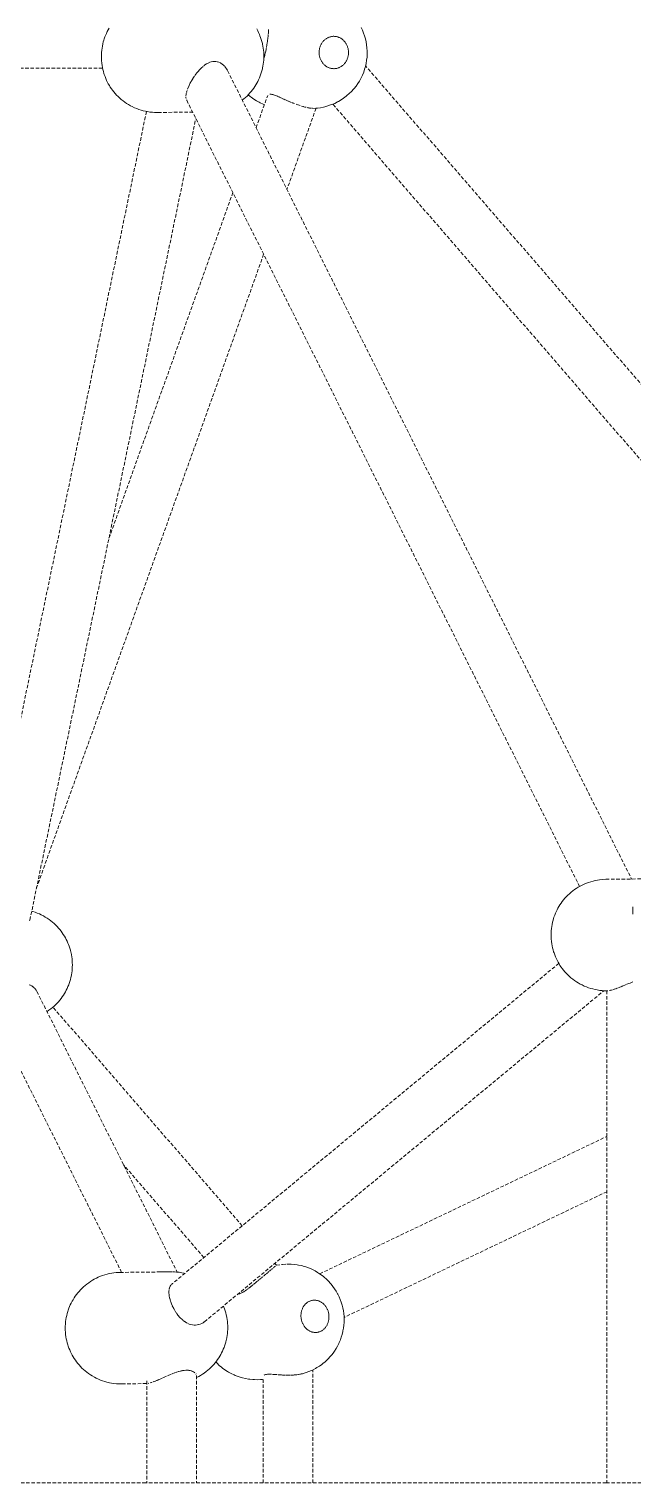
# Model space of a CAD drawing. Header units: millimetres. Extents: x -4710 to 4801, y -2494 to 3533.
# Drawn here: x 2055 to 2273, y 786 to 1311 of the extents above; entities that cross this region are included whole.
import ezdxf

# ---------------------------------------------------------------- set-up
doc = ezdxf.new("R2010")
doc.units = ezdxf.units.MM
doc.linetypes.add('HIDDEN', pattern=[1.905, 1.27, -0.635])
doc.layers.add('DIKOM_ОБЪЕКТ', color=7, linetype='Continuous')

msp = doc.modelspace()

# ---------------------------------------------------------------- linework, layer by layer
at = {"layer": 'DIKOM_ОБЪЕКТ', "color": 7, "linetype": 'HIDDEN', "lineweight": 15}
for p, q in [((2081.905, 1306.92), (2082.037, 1307.351)), ((2082.037, 1307.351), (2082.293, 1308.071)), ((2082.293, 1308.071), (2082.575, 1308.762)), ((2082.575, 1308.762), (2082.8, 1309.259)), ((2082.8, 1309.259), (2083.127, 1309.959)), ((2083.127, 1309.959), (2083.479, 1310.622)), ((2083.479, 1310.622), (2083.799, 1311.168)), ((2137.463, 1310.301), (2137.12, 1310.916)), ((2137.782, 1309.652), (2137.463, 1310.301)), ((2138.078, 1308.973), (2137.782, 1309.652)), ((2138.274, 1308.494), (2138.078, 1308.973)), ((2138.528, 1307.832), (2138.274, 1308.494)), ((2138.759, 1307.146), (2138.528, 1307.832)), ((2138.963, 1306.437), (2138.759, 1307.146)), ((2141.116, 1307.375), (2141.05, 1306.881)), ((2141.141, 1307.691), (2141.119, 1307.412)), ((2141.199, 1308.125), (2141.164, 1307.858)), ((2141.223, 1308.434), (2141.202, 1308.16)), ((2141.252, 1308.745), (2141.223, 1308.435)), ((2141.33, 1309.55), (2141.266, 1308.884)), ((2141.349, 1310.001), (2141.331, 1309.581)), ((2141.372, 1310.229), (2141.349, 1310.001)), ((2141.393, 1310.753), (2141.375, 1310.292)), ((2161.771, 1307.098), (2161.959, 1307.247)), ((2161.959, 1307.247), (2162.153, 1307.386)), ((2162.352, 1307.516), (2162.153, 1307.386)), ((2162.352, 1307.516), (2162.556, 1307.637)), ((2162.556, 1307.637), (2162.764, 1307.748)), ((2162.764, 1307.748), (2162.977, 1307.848)), ((2163.193, 1307.937), (2162.977, 1307.848)), ((2163.193, 1307.937), (2163.414, 1308.017)), ((2163.414, 1308.017), (2163.636, 1308.086)), ((2163.636, 1308.086), (2163.862, 1308.144)), ((2164.089, 1308.191), (2163.862, 1308.144)), ((2164.089, 1308.191), (2164.318, 1308.228)), ((2164.318, 1308.228), (2164.549, 1308.253)), ((2164.781, 1308.267), (2164.549, 1308.253)), ((2164.781, 1308.267), (2165.013, 1308.27)), ((2165.013, 1308.27), (2165.245, 1308.262)), ((2165.245, 1308.262), (2165.477, 1308.242)), ((2165.707, 1308.211), (2165.477, 1308.242)), ((2165.707, 1308.211), (2165.935, 1308.17)), ((2165.935, 1308.17), (2166.162, 1308.118)), ((2166.162, 1308.118), (2166.386, 1308.054)), ((2166.608, 1307.98), (2166.386, 1308.054)), ((2166.608, 1307.98), (2166.827, 1307.896)), ((2166.827, 1307.896), (2167.042, 1307.801)), ((2167.253, 1307.696), (2167.042, 1307.801)), ((2167.253, 1307.696), (2167.46, 1307.58)), ((2167.46, 1307.58), (2167.662, 1307.455)), ((2167.662, 1307.455), (2167.858, 1307.321)), ((2168.049, 1307.177), (2167.858, 1307.321)), ((2168.049, 1307.177), (2168.235, 1307.024)), ((2174.847, 1311.472), (2175.32, 1310.483)), ((2175.32, 1310.483), (2175.737, 1309.465)), ((2175.737, 1309.465), (2176.098, 1308.42)), ((2176.098, 1308.42), (2176.402, 1307.354)), ((2176.402, 1307.354), (2176.645, 1306.27)), ((2080.991, 1301.613), (2081.031, 1302.339)), ((2081.041, 1302.47), (2081.114, 1303.246)), ((2081.114, 1303.246), (2081.216, 1304.012)), ((2081.216, 1304.012), (2081.347, 1304.766)), ((2081.347, 1304.766), (2081.506, 1305.503)), ((2081.506, 1305.503), (2081.692, 1306.222)), ((2081.692, 1306.222), (2081.905, 1306.92)), ((2139.143, 1305.71), (2138.963, 1306.437)), ((2139.215, 1305.402), (2139.143, 1305.71)), ((2139.357, 1304.712), (2139.215, 1305.402)), ((2139.474, 1304.009), (2139.357, 1304.712)), ((2139.565, 1303.295), (2139.474, 1304.009)), ((2139.631, 1302.575), (2139.565, 1303.295)), ((2139.671, 1301.849), (2139.631, 1302.575)), ((2140.101, 1301.776), (2140.189, 1302.114)), ((2140.194, 1302.13), (2140.284, 1302.526)), ((2140.288, 1302.544), (2140.368, 1302.95)), ((2140.469, 1303.388), (2140.375, 1302.986)), ((2140.561, 1303.838), (2140.474, 1303.408)), ((2140.618, 1304.168), (2140.566, 1303.86)), ((2140.692, 1304.537), (2140.652, 1304.326)), ((2140.738, 1304.782), (2140.692, 1304.537)), ((2140.819, 1305.301), (2140.747, 1304.831)), ((2140.9, 1305.784), (2140.825, 1305.349)), ((2140.998, 1306.523), (2140.905, 1305.811)), ((2141.05, 1306.881), (2141.019, 1306.642)), ((2159.659, 1302.482), (2159.666, 1302.736)), ((2159.662, 1302.227), (2159.659, 1302.482)), ((2159.662, 1302.227), (2159.675, 1301.973)), ((2159.666, 1302.736), (2159.683, 1302.99)), ((2159.699, 1301.719), (2159.675, 1301.973)), ((2159.71, 1303.244), (2159.683, 1302.99)), ((2159.71, 1303.244), (2159.747, 1303.496)), ((2159.747, 1303.496), (2159.794, 1303.745)), ((2159.851, 1303.993), (2159.794, 1303.745)), ((2159.851, 1303.993), (2159.917, 1304.237)), ((2159.917, 1304.237), (2159.993, 1304.477)), ((2159.993, 1304.477), (2160.079, 1304.713)), ((2160.174, 1304.946), (2160.079, 1304.713)), ((2160.174, 1304.946), (2160.278, 1305.174)), ((2160.278, 1305.174), (2160.391, 1305.397)), ((2160.391, 1305.397), (2160.514, 1305.614)), ((2160.644, 1305.826), (2160.514, 1305.614)), ((2160.644, 1305.826), (2160.783, 1306.03)), ((2160.783, 1306.03), (2160.93, 1306.227)), ((2161.084, 1306.418), (2160.93, 1306.227)), ((2161.084, 1306.418), (2161.245, 1306.6)), ((2161.245, 1306.6), (2161.414, 1306.774)), ((2161.414, 1306.774), (2161.589, 1306.94)), ((2161.771, 1307.098), (2161.589, 1306.94)), ((2168.235, 1307.024), (2168.413, 1306.863)), ((2168.586, 1306.693), (2168.413, 1306.863)), ((2168.586, 1306.693), (2168.752, 1306.514)), ((2168.752, 1306.514), (2168.911, 1306.329)), ((2168.911, 1306.329), (2169.061, 1306.136)), ((2169.204, 1305.935), (2169.061, 1306.136)), ((2169.204, 1305.935), (2169.339, 1305.729)), ((2169.466, 1305.516), (2169.339, 1305.729)), ((2169.584, 1305.297), (2169.466, 1305.516)), ((2169.693, 1305.073), (2169.584, 1305.297)), ((2169.693, 1305.073), (2169.794, 1304.844)), ((2169.794, 1304.844), (2169.885, 1304.61)), ((2169.967, 1304.373), (2169.885, 1304.61)), ((2169.967, 1304.373), (2170.039, 1304.131)), ((2170.039, 1304.131), (2170.102, 1303.885)), ((2170.102, 1303.885), (2170.156, 1303.637)), ((2170.199, 1303.387), (2170.156, 1303.637)), ((2170.199, 1303.387), (2170.232, 1303.135)), ((2170.232, 1303.135), (2170.255, 1302.882)), ((2170.265, 1302.118), (2170.248, 1301.864)), ((2170.269, 1302.627), (2170.255, 1302.882)), ((2170.272, 1302.372), (2170.265, 1302.118)), ((2170.269, 1302.627), (2170.272, 1302.372)), ((2176.645, 1306.27), (2176.829, 1305.172)), ((2176.829, 1305.172), (2176.953, 1304.063)), ((2176.953, 1304.063), (2177.016, 1302.948)), ((2177.016, 1302.948), (2177.018, 1301.832)), ((2081.396, 1296.811), (1971.705, 1296.811)), ((2081.396, 1296.811), (1982.194, 1296.811)), ((2080.977, 1300.883), (2080.991, 1301.613)), ((2080.991, 1300.152), (2080.977, 1300.883)), ((2081.033, 1299.424), (2080.991, 1300.152)), ((2081.101, 1298.701), (2081.033, 1299.424)), ((2081.219, 1297.778), (2081.117, 1298.548)), ((2081.351, 1297.019), (2081.219, 1297.778)), ((2081.511, 1296.275), (2081.351, 1297.019)), ((2117.243, 1296.985), (2116.712, 1296.461)), ((2117.602, 1297.292), (2117.262, 1297.002)), ((2117.805, 1297.48), (2117.602, 1297.292)), ((2118.372, 1297.923), (2117.964, 1297.605)), ((2118.948, 1298.298), (2118.39, 1297.935)), ((2119.226, 1298.446), (2118.965, 1298.308)), ((2119.524, 1298.614), (2119.226, 1298.446)), ((2120.101, 1298.868), (2119.542, 1298.622)), ((2120.677, 1299.05), (2120.204, 1298.9)), ((2121.248, 1299.161), (2120.693, 1299.053)), ((2121.81, 1299.201), (2121.264, 1299.162)), ((2121.81, 1299.201), (2122.355, 1299.171)), ((2122.371, 1299.17), (2122.802, 1299.09)), ((2122.926, 1299.068), (2123.456, 1298.898)), ((2123.472, 1298.893), (2123.989, 1298.653)), ((2124.005, 1298.645), (2124.231, 1298.503)), ((2124.231, 1298.503), (2124.502, 1298.339)), ((2124.517, 1298.33), (2124.81, 1298.102)), ((2124.81, 1298.102), (2124.988, 1297.963)), ((2125.003, 1297.952), (2125.447, 1297.519)), ((2125.563, 1297.384), (2125.847, 1297.053)), ((2125.88, 1297.014), (2126.245, 1296.492)), ((2139.219, 1296.859), (2139.147, 1296.518)), ((2139.219, 1296.859), (2139.361, 1297.544)), ((2139.361, 1297.544), (2139.477, 1298.243)), ((2139.477, 1298.243), (2139.567, 1298.953)), ((2139.567, 1298.953), (2139.632, 1299.67)), ((2139.632, 1299.67), (2139.671, 1300.395)), ((2139.685, 1301.122), (2139.671, 1301.849)), ((2139.671, 1300.395), (2139.685, 1301.122)), ((2139.764, 1300.556), (2139.673, 1300.215)), ((2139.881, 1300.933), (2139.796, 1300.666)), ((2139.99, 1301.319), (2139.885, 1300.948)), ((2140.087, 1301.712), (2139.994, 1301.334)), ((2159.732, 1301.467), (2159.699, 1301.719)), ((2159.732, 1301.467), (2159.775, 1301.217)), ((2159.828, 1300.969), (2159.775, 1301.217)), ((2159.892, 1300.723), (2159.828, 1300.969)), ((2159.964, 1300.481), (2159.892, 1300.723)), ((2159.964, 1300.481), (2160.046, 1300.244)), ((2160.137, 1300.01), (2160.046, 1300.244)), ((2160.238, 1299.781), (2160.137, 1300.01)), ((2160.347, 1299.557), (2160.238, 1299.781)), ((2160.347, 1299.557), (2160.465, 1299.338)), ((2160.592, 1299.125), (2160.465, 1299.338)), ((2160.726, 1298.919), (2160.592, 1299.125)), ((2160.726, 1298.919), (2160.869, 1298.718)), ((2161.02, 1298.525), (2160.869, 1298.718)), ((2161.179, 1298.34), (2161.02, 1298.525)), ((2161.345, 1298.161), (2161.179, 1298.34)), ((2161.345, 1298.161), (2161.517, 1297.992)), ((2161.696, 1297.83), (2161.517, 1297.992)), ((2161.881, 1297.677), (2161.696, 1297.83)), ((2161.881, 1297.677), (2162.073, 1297.533)), ((2162.269, 1297.399), (2162.073, 1297.533)), ((2162.471, 1297.274), (2162.269, 1297.399)), ((2162.677, 1297.158), (2162.471, 1297.274)), ((2162.677, 1297.158), (2162.889, 1297.054)), ((2163.104, 1296.958), (2162.889, 1297.054)), ((2163.323, 1296.874), (2163.104, 1296.958)), ((2163.323, 1296.874), (2163.545, 1296.8)), ((2163.769, 1296.737), (2163.545, 1296.8)), ((2163.995, 1296.684), (2163.769, 1296.737)), ((2164.224, 1296.643), (2163.995, 1296.684)), ((2164.224, 1296.643), (2164.454, 1296.612)), ((2165.842, 1296.663), (2165.613, 1296.626)), ((2165.842, 1296.663), (2166.069, 1296.71)), ((2166.295, 1296.768), (2166.069, 1296.71)), ((2166.517, 1296.837), (2166.295, 1296.768)), ((2166.737, 1296.917), (2166.517, 1296.837)), ((2166.737, 1296.917), (2166.954, 1297.006)), ((2167.166, 1297.107), (2166.954, 1297.006)), ((2167.375, 1297.217), (2167.166, 1297.107)), ((2167.579, 1297.338), (2167.375, 1297.217)), ((2167.579, 1297.338), (2167.778, 1297.468)), ((2167.972, 1297.607), (2167.778, 1297.468)), ((2168.16, 1297.756), (2167.972, 1297.607)), ((2168.16, 1297.756), (2168.342, 1297.914)), ((2168.517, 1298.08), (2168.342, 1297.914)), ((2168.685, 1298.254), (2168.517, 1298.08)), ((2168.847, 1298.436), (2168.685, 1298.254)), ((2168.847, 1298.436), (2169.001, 1298.627)), ((2169.148, 1298.824), (2169.001, 1298.627)), ((2169.287, 1299.028), (2169.148, 1298.824)), ((2169.287, 1299.028), (2169.417, 1299.24)), ((2169.54, 1299.457), (2169.417, 1299.24)), ((2169.653, 1299.681), (2169.54, 1299.457)), ((2169.757, 1299.908), (2169.653, 1299.681)), ((2169.757, 1299.908), (2169.852, 1300.141)), ((2169.937, 1300.377), (2169.852, 1300.141)), ((2170.014, 1300.618), (2169.937, 1300.377)), ((2170.08, 1300.861), (2170.014, 1300.618)), ((2170.08, 1300.861), (2170.137, 1301.109)), ((2170.184, 1301.358), (2170.137, 1301.109)), ((2170.221, 1301.61), (2170.184, 1301.358)), ((2170.221, 1301.61), (2170.248, 1301.864)), ((2176.414, 1297.426), (2176.113, 1296.36)), ((2176.655, 1298.51), (2176.414, 1297.426)), ((2369.006, 1075.236), (2176.449, 1297.582)), ((2176.836, 1299.608), (2176.655, 1298.51)), ((2176.958, 1300.717), (2176.836, 1299.608)), ((2177.018, 1301.832), (2176.958, 1300.717)), ((2081.697, 1295.549), (2081.511, 1296.275)), ((2081.911, 1294.843), (2081.697, 1295.549)), ((2081.911, 1294.843), (2082.044, 1294.443)), ((2082.3, 1293.713), (2082.044, 1294.443)), ((2082.583, 1293.011), (2082.3, 1293.713)), ((2082.891, 1292.34), (2082.583, 1293.011)), ((2082.891, 1292.34), (2083.136, 1291.831)), ((2083.489, 1291.155), (2083.136, 1291.831)), ((2113.354, 1291.829), (2113.004, 1291.184)), ((2113.752, 1292.526), (2113.402, 1291.913)), ((2113.976, 1292.872), (2113.771, 1292.556)), ((2114.184, 1293.219), (2114.041, 1292.98)), ((2114.646, 1293.907), (2114.203, 1293.249)), ((2115.129, 1294.591), (2114.772, 1294.083)), ((2115.486, 1295.04), (2115.149, 1294.617)), ((2115.619, 1295.219), (2115.486, 1295.04)), ((2116.156, 1295.859), (2115.655, 1295.265)), ((2116.441, 1296.157), (2116.176, 1295.88)), ((2116.649, 1296.392), (2116.441, 1296.157)), ((2126.257, 1296.474), (2126.369, 1296.271)), ((2126.369, 1296.271), (2126.525, 1295.992)), ((2126.588, 1295.879), (2272.534, 1003.988)), ((2136.814, 1290.755), (2137.176, 1291.393)), ((2137.472, 1291.954), (2137.176, 1291.393)), ((2137.472, 1291.954), (2137.791, 1292.59)), ((2137.791, 1292.59), (2138.086, 1293.257)), ((2138.086, 1293.257), (2138.356, 1293.954)), ((2138.536, 1294.421), (2138.356, 1293.954)), ((2138.536, 1294.421), (2138.765, 1295.098)), ((2138.765, 1295.098), (2138.969, 1295.798)), ((2138.969, 1295.798), (2139.147, 1296.518)), ((2164.686, 1296.592), (2164.454, 1296.612)), ((2164.918, 1296.584), (2164.686, 1296.592)), ((2165.15, 1296.587), (2164.918, 1296.584)), ((2165.15, 1296.587), (2165.382, 1296.601)), ((2165.613, 1296.626), (2165.382, 1296.601)), ((2174.221, 1292.116), (2173.632, 1291.175)), ((2174.756, 1293.094), (2174.221, 1292.116)), ((2174.87, 1293.309), (2174.756, 1293.094)), ((2175.34, 1294.297), (2174.87, 1293.309)), ((2175.755, 1295.316), (2175.34, 1294.297)), ((2176.113, 1296.36), (2175.755, 1295.316)), ((2083.866, 1290.515), (2083.489, 1291.155)), ((2083.866, 1290.515), (2084.208, 1289.963)), ((2084.629, 1289.332), (2084.208, 1289.963)), ((2084.629, 1289.332), (2085.045, 1288.783)), ((2085.511, 1288.169), (2085.045, 1288.783)), ((2085.999, 1287.604), (2085.511, 1288.169)), ((2085.999, 1287.604), (2086.506, 1287.042)), ((2087.035, 1286.507), (2086.506, 1287.042)), ((2087.035, 1286.507), (2087.609, 1285.969)), ((2111.561, 1286.902), (2111.543, 1286.623)), ((2111.547, 1286.33), (2111.561, 1286.09)), ((2111.591, 1287.14), (2111.562, 1286.915)), ((2111.65, 1287.548), (2111.599, 1287.225)), ((2111.727, 1287.9), (2111.652, 1287.564)), ((2111.824, 1288.281), (2111.77, 1288.062)), ((2111.947, 1288.684), (2111.829, 1288.3)), ((2112.362, 1289.794), (2112.116, 1289.169)), ((2112.655, 1290.471), (2112.409, 1289.9)), ((2112.831, 1290.816), (2112.671, 1290.504)), ((2112.987, 1291.152), (2112.864, 1290.887)), ((2133.091, 1286.225), (2132.463, 1285.67)), ((2133.091, 1286.225), (2133.62, 1286.714)), ((2134.181, 1287.299), (2133.62, 1286.714)), ((2134.033, 1287.145), (2134.796, 1286.509)), ((2134.181, 1287.299), (2134.67, 1287.82)), ((2134.67, 1287.82), (2135.139, 1288.389)), ((2134.796, 1286.509), (2135.106, 1286.282)), ((2135.106, 1286.282), (2136.039, 1285.601)), ((2135.609, 1288.973), (2135.139, 1288.389)), ((2135.609, 1288.973), (2136.036, 1289.561)), ((2136.43, 1290.156), (2136.036, 1289.561)), ((2136.43, 1290.156), (2136.814, 1290.755)), ((2136.897, 1275.261), (2141.076, 1286.909)), ((2141.89, 1287.361), (2142.105, 1287.365)), ((2142.115, 1287.364), (2142.355, 1287.344)), ((2142.365, 1287.342), (2142.63, 1287.3)), ((2142.63, 1287.3), (2142.913, 1287.235)), ((2142.925, 1287.232), (2143.204, 1287.151)), ((2143.237, 1287.142), (2143.554, 1287.044)), ((2143.569, 1287.039), (2143.9, 1286.924)), ((2143.9, 1286.924), (2144.242, 1286.791)), ((2144.259, 1286.784), (2144.612, 1286.636)), ((2144.631, 1286.628), (2144.993, 1286.465)), ((2145.168, 1286.386), (2145.364, 1286.301)), ((2145.385, 1286.292), (2145.763, 1286.121)), ((2169.405, 1286.605), (2168.522, 1285.932)), ((2169.715, 1286.851), (2169.405, 1286.605)), ((2170.547, 1287.57), (2169.715, 1286.851)), ((2171.338, 1288.342), (2170.547, 1287.57)), ((2172.085, 1289.166), (2171.338, 1288.342)), ((2172.306, 1289.42), (2172.085, 1289.166)), ((2172.993, 1290.276), (2172.306, 1289.42)), ((2173.632, 1291.175), (2172.993, 1290.276)), ((2097.263, 1281.153), (2037.577, 992.945)), ((2088.178, 1285.472), (2087.609, 1285.969)), ((2088.178, 1285.472), (2088.813, 1284.964)), ((2089.42, 1284.513), (2088.813, 1284.964)), ((2089.42, 1284.513), (2090.111, 1284.041)), ((2090.751, 1283.644), (2090.111, 1284.041)), ((2090.751, 1283.644), (2091.493, 1283.216)), ((2092.163, 1282.877), (2091.493, 1283.216)), ((2092.163, 1282.877), (2092.95, 1282.497)), ((2092.95, 1282.497), (2093.763, 1282.175)), ((2094.471, 1281.897), (2093.763, 1282.175)), ((2094.471, 1281.897), (2095.317, 1281.63)), ((2096.044, 1281.423), (2095.317, 1281.63)), ((2096.044, 1281.423), (2096.917, 1281.215)), ((2097.658, 1281.083), (2096.917, 1281.215)), ((2098.55, 1280.936), (2097.658, 1281.083)), ((2099.45, 1280.851), (2098.55, 1280.936)), ((2101.451, 1280.777), (2113.939, 1280.921)), ((2111.562, 1286.079), (2111.598, 1285.841)), ((2111.725, 1285.378), (2111.81, 1285.178)), ((2111.812, 1285.175), (2253.744, 1001.311)), ((2131.912, 1285.231), (2132.463, 1285.67)), ((2136.039, 1285.601), (2137.01, 1284.985)), ((2137.01, 1284.985), (2138.013, 1284.437)), ((2138.013, 1284.437), (2138.394, 1284.24)), ((2138.394, 1284.24), (2139.438, 1283.757)), ((2139.438, 1283.757), (2139.884, 1283.587)), ((2145.785, 1286.11), (2146.165, 1285.929)), ((2146.165, 1285.929), (2146.507, 1285.759)), ((2146.573, 1285.73), (2146.773, 1285.637)), ((2146.963, 1285.553), (2146.773, 1285.637)), ((2147.383, 1285.36), (2146.991, 1285.541)), ((2147.778, 1285.183), (2147.492, 1285.308)), ((2148.202, 1284.99), (2147.809, 1285.169)), ((2158.549, 1282.318), (2148.03, 1252.995)), ((2148.435, 1284.88), (2148.235, 1284.975)), ((2148.631, 1284.805), (2149.031, 1284.647)), ((2149.066, 1284.632), (2149.261, 1284.552)), ((2149.261, 1284.552), (2149.465, 1284.468)), ((2149.465, 1284.468), (2149.72, 1284.359)), ((2149.901, 1284.293), (2150.105, 1284.215)), ((2150.105, 1284.215), (2150.296, 1284.142)), ((2150.334, 1284.127), (2150.726, 1283.973)), ((2151.308, 1283.758), (2151.562, 1283.671)), ((2151.562, 1283.671), (2151.932, 1283.538)), ((2152.044, 1283.496), (2152.42, 1283.38)), ((2152.464, 1283.365), (2152.871, 1283.232)), ((2153.321, 1283.091), (2153.724, 1282.974)), ((2153.767, 1282.96), (2154.037, 1282.877)), ((2154.158, 1282.84), (2154.536, 1282.745)), ((2154.93, 1282.644), (2154.623, 1282.722)), ((2155.303, 1282.56), (2155.621, 1282.497)), ((2155.652, 1282.49), (2155.943, 1282.428)), ((2156.012, 1282.412), (2156.22, 1282.383)), ((2156.247, 1282.379), (2156.508, 1282.339)), ((2156.508, 1282.339), (2156.756, 1282.298)), ((2157.037, 1282.279), (2157.26, 1282.271)), ((2157.26, 1282.271), (2157.466, 1282.262)), ((2157.752, 1282.267), (2158.484, 1282.313)), ((2158.484, 1282.313), (2159.07, 1282.36)), ((2159.07, 1282.36), (2160.164, 1282.506)), ((2160.164, 1282.506), (2161.247, 1282.725)), ((2161.247, 1282.725), (2161.715, 1282.828)), ((2162.78, 1283.117), (2161.715, 1282.828)), ((2163.826, 1283.476), (2162.78, 1283.117)), ((2164.26, 1283.639), (2163.826, 1283.476)), ((2165.276, 1284.064), (2164.26, 1283.639)), ((2355.143, 1063.751), (2164.59, 1283.777)), ((2166.267, 1284.555), (2165.276, 1284.064)), ((2166.652, 1284.771), (2166.267, 1284.555)), ((2167.603, 1285.32), (2166.652, 1284.771)), ((2168.522, 1285.932), (2167.603, 1285.32)), ((2055.168, 989.184), (2115.11, 1278.579)), ((2099.45, 1280.851), (2100.203, 1280.797)), ((2101.451, 1280.777), (2100.203, 1280.797)), ((2083.715, 1127.007), (2128.489, 1251.821)), ((2139.622, 1229.555), (2057.588, 1000.869)), ((2256.222, 1002.491), (2256.93, 1002.742)), ((2256.93, 1002.742), (2257.776, 1003.031)), ((2257.776, 1003.031), (2258.641, 1003.258)), ((2258.641, 1003.258), (2259.375, 1003.439)), ((2260.261, 1003.606), (2259.375, 1003.439)), ((2261.008, 1003.71), (2260.261, 1003.606)), ((2261.908, 1003.815), (2261.008, 1003.71)), ((2263.223, 1003.881), (2261.908, 1003.815)), ((2263.223, 1003.881), (2281.683, 1004.093)), ((2248.462, 997.035), (2248.97, 997.604)), ((2248.97, 997.604), (2249.523, 998.147)), ((2249.523, 998.147), (2250.072, 998.681)), ((2250.072, 998.681), (2250.688, 999.197)), ((2250.688, 999.197), (2251.276, 999.688)), ((2251.276, 999.688), (2251.949, 1000.169)), ((2251.949, 1000.169), (2252.573, 1000.609)), ((2252.573, 1000.609), (2253.298, 1001.05)), ((2253.298, 1001.05), (2253.954, 1001.433)), ((2253.954, 1001.433), (2254.726, 1001.828)), ((2254.726, 1001.828), (2255.41, 1002.148)), ((2255.41, 1002.148), (2256.222, 1002.491)), ((2056.196, 992.257), (2055.825, 992.358)), ((2057.069, 991.971), (2056.196, 992.257)), ((2245.279, 992.118), (2245.605, 992.817)), ((2245.605, 992.817), (2245.957, 993.481)), ((2245.957, 993.481), (2246.278, 994.026)), ((2246.278, 994.026), (2246.675, 994.685)), ((2246.675, 994.685), (2247.096, 995.3)), ((2247.096, 995.3), (2247.511, 995.875)), ((2247.511, 995.875), (2247.976, 996.472)), ((2247.976, 996.472), (2248.462, 997.035)), ((2272.942, 992.668), (2272.966, 992.064)), ((2272.947, 992.792), (2272.967, 993.212)), ((2272.972, 993.362), (2273.009, 993.686)), ((2273.034, 993.948), (2273.009, 993.686)), ((2055.161, 989.164), (2055.031, 988.835)), ((2057.749, 991.713), (2057.069, 991.971)), ((2058.587, 991.368), (2057.749, 991.713)), ((2059.244, 991.049), (2058.587, 991.368)), ((2060.04, 990.649), (2059.244, 991.049)), ((2060.67, 990.273), (2060.04, 990.649)), ((2061.416, 989.824), (2060.67, 990.273)), ((2062.125, 989.318), (2061.416, 989.824)), ((2062.706, 988.904), (2062.125, 989.318)), ((2063.271, 988.431), (2062.706, 988.904)), ((2063.901, 987.902), (2063.271, 988.431)), ((2064.429, 987.392), (2063.901, 987.902)), ((2064.992, 986.833), (2064.429, 987.392)), ((2243.695, 986.87), (2243.825, 987.624)), ((2243.825, 987.624), (2243.984, 988.362)), ((2243.984, 988.362), (2244.17, 989.081)), ((2244.17, 989.081), (2244.383, 989.778)), ((2244.383, 989.778), (2244.516, 990.21)), ((2244.516, 990.21), (2244.771, 990.929)), ((2244.771, 990.929), (2245.053, 991.62)), ((2245.053, 991.62), (2245.279, 992.118)), ((2273.025, 991.34), (2272.967, 992.006)), ((2065.481, 986.293), (2064.992, 986.833)), ((2065.973, 985.711), (2065.481, 986.293)), ((2066.42, 985.15), (2065.973, 985.711)), ((2066.848, 984.545), (2066.42, 985.15)), ((2067.243, 983.978), (2066.848, 984.545)), ((2067.628, 983.364), (2067.243, 983.978)), ((2067.991, 982.712), (2067.628, 983.364)), ((2068.287, 982.18), (2067.991, 982.712)), ((2068.606, 981.532), (2068.287, 982.18)), ((2243.455, 983.742), (2243.469, 984.471)), ((2243.47, 983.01), (2243.456, 983.741)), ((2243.469, 984.471), (2243.51, 985.198)), ((2243.511, 982.282), (2243.47, 983.01)), ((2243.58, 981.559), (2243.511, 982.282)), ((2243.52, 985.328), (2243.592, 986.104)), ((2243.592, 986.104), (2243.695, 986.87)), ((2068.902, 980.853), (2068.606, 981.532)), ((2069.099, 980.373), (2068.902, 980.853)), ((2069.353, 979.711), (2069.099, 980.373)), ((2069.582, 979.025), (2069.353, 979.711)), ((2069.788, 978.317), (2069.582, 979.025)), ((2069.966, 977.59), (2069.788, 978.317)), ((2070.039, 977.282), (2069.966, 977.59)), ((2070.181, 976.591), (2070.039, 977.282)), ((2070.298, 975.888), (2070.181, 976.591)), ((2243.698, 980.636), (2243.595, 981.407)), ((2243.829, 979.877), (2243.698, 980.636)), ((2243.989, 979.134), (2243.829, 979.877)), ((2244.176, 978.407), (2243.989, 979.134)), ((2244.389, 977.702), (2244.176, 978.407)), ((2244.389, 977.702), (2244.523, 977.301)), ((2244.778, 976.572), (2244.523, 977.301)), ((2245.061, 975.87), (2244.778, 976.572)), ((2070.39, 975.175), (2070.298, 975.888)), ((2070.455, 974.454), (2070.39, 975.175)), ((2070.392, 970.832), (2070.457, 971.55)), ((2070.495, 973.729), (2070.455, 974.454)), ((2070.457, 971.55), (2070.496, 972.274)), ((2070.508, 973.001), (2070.458, 972.202)), ((2070.458, 972.202), (2070.508, 973.001)), ((2070.508, 973.001), (2070.495, 973.729)), ((2070.496, 972.274), (2070.508, 973.001)), ((2246.246, 973.54), (2106.657, 857.896)), ((2245.369, 975.199), (2245.061, 975.87)), ((2245.369, 975.199), (2245.614, 974.69)), ((2245.967, 974.013), (2245.614, 974.69)), ((2246.344, 973.374), (2245.967, 974.013)), ((2246.344, 973.374), (2246.686, 972.821)), ((2247.108, 972.19), (2246.686, 972.821)), ((2247.108, 972.19), (2247.523, 971.641)), ((2247.989, 971.027), (2247.523, 971.641)), ((2069.36, 966.3), (2069.18, 965.833)), ((2069.36, 966.3), (2069.589, 966.977)), ((2069.589, 966.977), (2069.793, 967.677)), ((2069.793, 967.677), (2069.971, 968.397)), ((2070.043, 968.738), (2069.971, 968.397)), ((2070.043, 968.738), (2070.184, 969.424)), ((2070.184, 969.424), (2070.301, 970.122)), ((2070.301, 970.122), (2070.392, 970.832)), ((2248.477, 970.462), (2247.989, 971.027)), ((2248.477, 970.462), (2248.984, 969.9)), ((2249.514, 969.365), (2248.984, 969.9)), ((2249.514, 969.365), (2250.087, 968.827)), ((2250.656, 968.33), (2250.087, 968.827)), ((2250.656, 968.33), (2251.291, 967.822)), ((2251.898, 967.371), (2251.291, 967.822)), ((2251.898, 967.371), (2252.59, 966.9)), ((2253.229, 966.502), (2252.59, 966.9)), ((2253.229, 966.502), (2253.972, 966.074)), ((2254.641, 965.735), (2253.972, 966.074)), ((2271.571, 966.249), (2270.861, 965.962)), ((2272.065, 966.431), (2271.591, 966.256)), ((2272.257, 966.512), (2272.065, 966.431)), ((2273.04, 966.81), (2272.326, 966.54)), ((2054.883, 965.819), (2055.348, 965.643)), ((2055.47, 965.584), (2055.83, 965.396)), ((2055.869, 965.374), (2056.283, 965.09)), ((2056.321, 965.064), (2056.523, 964.887)), ((2056.523, 964.887), (2056.7, 964.736)), ((2056.803, 964.633), (2057.076, 964.341)), ((2057.109, 964.306), (2057.41, 963.898)), ((2057.439, 963.858), (2057.547, 963.668)), ((2057.547, 963.668), (2057.689, 963.42)), ((2057.712, 963.379), (2108.372, 862.058)), ((2066.433, 960.852), (2065.963, 960.268)), ((2066.433, 960.852), (2066.86, 961.44)), ((2067.255, 962.035), (2066.86, 961.44)), ((2067.255, 962.035), (2067.639, 962.634)), ((2067.639, 962.634), (2068.001, 963.272)), ((2068.296, 963.834), (2068.001, 963.272)), ((2068.296, 963.834), (2068.615, 964.469)), ((2068.615, 964.469), (2068.91, 965.137)), ((2068.91, 965.137), (2069.18, 965.833)), ((2118.259, 844.142), (2262.543, 963.666)), ((2254.641, 965.735), (2255.429, 965.355)), ((2255.429, 965.355), (2256.242, 965.034)), ((2256.95, 964.755), (2256.242, 965.034)), ((2256.95, 964.755), (2257.796, 964.488)), ((2258.522, 964.281), (2257.796, 964.488)), ((2258.522, 964.281), (2259.395, 964.073)), ((2260.136, 963.941), (2259.395, 964.073)), ((2261.028, 963.794), (2260.136, 963.941)), ((2261.928, 963.71), (2261.028, 963.794)), ((2261.928, 963.71), (2262.681, 963.656)), ((2263.93, 963.636), (2262.681, 963.656)), ((2263.617, 963.641), (2263.617, 911.044)), ((2264.821, 963.774), (2264.577, 963.72)), ((2265.173, 963.86), (2264.954, 963.799)), ((2265.622, 963.982), (2265.266, 963.887)), ((2266.235, 964.18), (2265.875, 964.064)), ((2266.794, 964.371), (2266.424, 964.235)), ((2266.817, 964.379), (2267.234, 964.518)), ((2268.031, 964.825), (2267.416, 964.587)), ((2268.31, 964.925), (2268.055, 964.834)), ((2268.703, 965.092), (2268.331, 964.934)), ((2269.401, 965.366), (2268.727, 965.101)), ((2270.116, 965.666), (2269.456, 965.389)), ((2270.645, 965.868), (2270.138, 965.674)), ((2061.433, 956.178), (2062.032, 956.583)), ((2062.722, 957.099), (2062.032, 956.583)), ((2062.722, 957.099), (2063.287, 957.55)), ((2063.915, 958.104), (2063.287, 957.55)), ((2131.88, 878.792), (2063.506, 957.743)), ((2063.915, 958.104), (2064.444, 958.593)), ((2065.005, 959.179), (2064.444, 958.593)), ((2065.005, 959.179), (2065.495, 959.699)), ((2065.495, 959.699), (2065.963, 960.268)), ((2088.304, 861.946), (2041.95, 954.654)), ((2159.9, 861.438), (2263.617, 911.044)), ((2263.617, 910.811), (2263.617, 785.931)), ((2118.018, 867.309), (2088.983, 900.836)), ((2263.617, 891.093), (2168.662, 845.678)), ((2081.404, 860.8), (2082.25, 861.089)), ((2082.25, 861.089), (2083.115, 861.316)), ((2083.115, 861.316), (2083.849, 861.497)), ((2084.736, 861.664), (2083.849, 861.497)), ((2085.482, 861.768), (2084.736, 861.664)), ((2086.382, 861.873), (2085.482, 861.768)), ((2087.698, 861.939), (2086.382, 861.873)), ((2087.698, 861.939), (2101.933, 862.103)), ((2101.933, 862.103), (2102.435, 862.104)), ((2102.639, 862.104), (2103.311, 862.108)), ((2103.345, 862.108), (2103.983, 862.111)), ((2104.014, 862.112), (2104.615, 862.117)), ((2104.644, 862.117), (2105.201, 862.122)), ((2105.254, 862.123), (2105.773, 862.13)), ((2105.797, 862.13), (2106.276, 862.138)), ((2106.299, 862.138), (2106.557, 862.143)), ((2107.046, 862.136), (2106.757, 862.14)), ((2107.046, 862.136), (2107.437, 862.13)), ((2107.437, 862.13), (2108.161, 862.079)), ((2108.161, 862.079), (2109.091, 861.988)), ((2110.013, 861.83), (2109.091, 861.988)), ((2110.724, 861.708), (2110.013, 861.83)), ((2111.135, 861.607), (2110.724, 861.708)), ((2140.396, 861.272), (2139.966, 860.919)), ((2140.769, 861.597), (2140.572, 861.42)), ((2141.032, 861.805), (2140.769, 861.597)), ((2141.509, 862.218), (2141.113, 861.874)), ((2141.958, 862.594), (2141.71, 862.387)), ((2142.209, 862.829), (2142, 862.633)), ((2142.668, 863.202), (2142.404, 862.98)), ((2143.055, 863.524), (2142.843, 863.358)), ((2143.342, 863.78), (2143.122, 863.58)), ((2143.66, 864.02), (2143.414, 863.839)), ((2144.252, 864.506), (2143.663, 865.186)), ((2143.859, 864.202), (2143.678, 864.036)), ((2144.221, 864.542), (2146.42, 864.831)), ((2146.42, 864.831), (2147.958, 864.937)), ((2149.009, 864.937), (2147.958, 864.937)), ((2149.009, 864.937), (2149.59, 864.912)), ((2149.59, 864.912), (2150.637, 864.84)), ((2150.637, 864.84), (2151.68, 864.694)), ((2152.24, 864.604), (2151.68, 864.694)), ((2152.24, 864.604), (2153.267, 864.388)), ((2153.267, 864.388), (2154.284, 864.102)), ((2154.807, 863.951), (2154.284, 864.102)), ((2154.807, 863.951), (2155.797, 863.6)), ((2155.797, 863.6), (2156.769, 863.181)), ((2157.241, 862.977), (2156.769, 863.181)), ((2157.241, 862.977), (2158.176, 862.5)), ((2158.176, 862.5), (2159.088, 861.96)), ((2159.495, 861.714), (2159.088, 861.96)), ((2159.495, 861.714), (2160.362, 861.124)), ((2160.362, 861.124), (2161.198, 860.476)), ((2073.444, 855.662), (2073.997, 856.205)), ((2073.997, 856.205), (2074.546, 856.739)), ((2074.546, 856.739), (2075.162, 857.255)), ((2075.162, 857.255), (2075.749, 857.746)), ((2075.749, 857.746), (2076.423, 858.227)), ((2076.423, 858.227), (2077.046, 858.668)), ((2077.046, 858.668), (2077.772, 859.109)), ((2077.772, 859.109), (2078.428, 859.491)), ((2078.428, 859.491), (2079.2, 859.886)), ((2079.2, 859.886), (2079.884, 860.206)), ((2079.884, 860.206), (2080.697, 860.549)), ((2080.697, 860.549), (2081.404, 860.8)), ((2105.522, 856.079), (2105.461, 855.751)), ((2105.656, 856.528), (2105.558, 856.191)), ((2105.839, 856.933), (2105.69, 856.602)), ((2106.065, 857.296), (2105.873, 856.987)), ((2106.338, 857.616), (2106.167, 857.417)), ((2106.651, 857.892), (2106.476, 857.738)), ((2133.955, 856.034), (2133.582, 855.76)), ((2134.521, 856.485), (2134.124, 856.167)), ((2134.888, 856.782), (2134.604, 856.553)), ((2134.888, 856.782), (2135.104, 856.942)), ((2135.169, 856.99), (2135.695, 857.413)), ((2136.084, 857.739), (2135.897, 857.586)), ((2136.294, 857.895), (2136.084, 857.739)), ((2136.531, 858.083), (2136.363, 857.947)), ((2136.902, 858.383), (2136.531, 858.083)), ((2137.172, 858.615), (2136.971, 858.439)), ((2137.172, 858.615), (2137.511, 858.884)), ((2137.581, 858.94), (2137.749, 859.084)), ((2138.118, 859.387), (2137.75, 859.085)), ((2138.392, 859.609), (2138.187, 859.444)), ((2138.726, 859.878), (2138.392, 859.609)), ((2139.098, 860.199), (2138.797, 859.934)), ((2139.317, 860.37), (2139.098, 860.199)), ((2139.891, 860.854), (2139.527, 860.543)), ((2161.53, 860.201), (2161.198, 860.476)), ((2161.53, 860.201), (2162.314, 859.514)), ((2162.314, 859.514), (2163.062, 858.775)), ((2163.062, 858.775), (2163.772, 857.987)), ((2164, 857.72), (2163.772, 857.987)), ((2164, 857.72), (2164.652, 856.908)), ((2164.652, 856.908), (2165.26, 856.054)), ((2165.824, 855.162), (2165.26, 856.054)), ((2069.753, 850.176), (2070.079, 850.875)), ((2070.079, 850.875), (2070.431, 851.539)), ((2070.431, 851.539), (2070.752, 852.084)), ((2070.752, 852.084), (2071.149, 852.743)), ((2071.149, 852.743), (2071.57, 853.358)), ((2071.57, 853.358), (2071.985, 853.933)), ((2071.985, 853.933), (2072.45, 854.53)), ((2072.45, 854.53), (2072.936, 855.093)), ((2072.936, 855.093), (2073.444, 855.662)), ((2105.389, 855.066), (2105.391, 854.862)), ((2105.416, 855.35), (2105.39, 855.078)), ((2105.391, 854.862), (2105.394, 854.531)), ((2105.398, 854.467), (2105.436, 853.938)), ((2105.431, 855.585), (2105.416, 855.35)), ((2105.439, 853.907), (2105.499, 853.546)), ((2105.499, 853.546), (2105.528, 853.314)), ((2105.53, 853.297), (2105.597, 852.982)), ((2105.597, 852.982), (2105.66, 852.683)), ((2105.686, 852.587), (2105.833, 852.011)), ((2105.838, 851.992), (2105.971, 851.595)), ((2105.971, 851.595), (2106.048, 851.339)), ((2106.06, 851.299), (2106.177, 850.987)), ((2106.177, 850.987), (2106.307, 850.64)), ((2106.337, 850.573), (2106.593, 849.956)), ((2130.426, 854.147), (2130.634, 854.172)), ((2131.022, 854.267), (2130.669, 854.176)), ((2131.44, 854.421), (2131.086, 854.286)), ((2131.648, 854.519), (2131.887, 854.631)), ((2131.932, 854.652), (2132.363, 854.897)), ((2132.412, 854.924), (2132.869, 855.225)), ((2133.396, 855.615), (2132.921, 855.26)), ((2154.634, 850.42), (2154.797, 850.585)), ((2154.965, 850.743), (2154.797, 850.585)), ((2154.965, 850.743), (2155.14, 850.891)), ((2155.14, 850.891), (2155.32, 851.031)), ((2155.506, 851.16), (2155.32, 851.031)), ((2155.506, 851.16), (2155.697, 851.281)), ((2155.697, 851.281), (2155.892, 851.391)), ((2155.892, 851.391), (2156.092, 851.491)), ((2156.295, 851.581), (2156.092, 851.491)), ((2156.295, 851.581), (2156.503, 851.66)), ((2156.503, 851.66), (2156.713, 851.729)), ((2156.713, 851.729), (2156.926, 851.787)), ((2157.141, 851.834), (2156.926, 851.787)), ((2157.141, 851.834), (2157.359, 851.87)), ((2157.359, 851.87), (2157.578, 851.895)), ((2157.799, 851.909), (2157.578, 851.895)), ((2157.799, 851.909), (2158.021, 851.913)), ((2158.021, 851.913), (2158.243, 851.904)), ((2158.243, 851.904), (2158.464, 851.885)), ((2158.684, 851.855), (2158.464, 851.885)), ((2158.684, 851.855), (2158.903, 851.813)), ((2158.903, 851.813), (2159.121, 851.761)), ((2159.121, 851.761), (2159.337, 851.698)), ((2159.551, 851.624), (2159.337, 851.698)), ((2159.551, 851.624), (2159.762, 851.54)), ((2159.762, 851.54), (2159.971, 851.445)), ((2160.175, 851.34), (2159.971, 851.445)), ((2160.175, 851.34), (2160.376, 851.225)), ((2160.376, 851.225), (2160.573, 851.101)), ((2160.573, 851.101), (2160.764, 850.966)), ((2160.951, 850.823), (2160.764, 850.966)), ((2160.951, 850.823), (2161.133, 850.67)), ((2161.133, 850.67), (2161.309, 850.509)), ((2161.479, 850.34), (2161.309, 850.509)), ((2166.342, 854.233), (2165.824, 855.162)), ((2166.446, 854.029), (2166.342, 854.233)), ((2166.446, 854.029), (2166.901, 853.099)), ((2166.901, 853.099), (2167.307, 852.14)), ((2167.307, 852.14), (2167.663, 851.157)), ((2167.663, 851.157), (2167.967, 850.153)), ((2068.169, 844.929), (2068.299, 845.682)), ((2068.299, 845.682), (2068.458, 846.42)), ((2068.458, 846.42), (2068.644, 847.139)), ((2068.644, 847.139), (2068.857, 847.836)), ((2068.857, 847.836), (2068.99, 848.268)), ((2068.99, 848.268), (2069.245, 848.987)), ((2069.245, 848.987), (2069.527, 849.678)), ((2069.527, 849.678), (2069.753, 850.176)), ((2106.608, 849.921), (2106.803, 849.524)), ((2106.803, 849.524), (2106.922, 849.261)), ((2106.938, 849.229), (2107.11, 848.908)), ((2107.11, 848.908), (2107.286, 848.58)), ((2107.364, 848.452), (2107.668, 847.926)), ((2107.718, 847.848), (2108.044, 847.36)), ((2108.11, 847.256), (2108.453, 846.78)), ((2108.547, 846.65), (2108.876, 846.253)), ((2108.876, 846.253), (2109.003, 846.091)), ((2109.021, 846.068), (2109.343, 845.711)), ((2109.343, 845.711), (2109.494, 845.543)), ((2109.513, 845.523), (2109.918, 845.134)), ((2125.227, 849.411), (2125.073, 849.786)), ((2125.481, 848.748), (2125.227, 849.411)), ((2125.711, 848.062), (2125.481, 848.748)), ((2125.915, 847.354), (2125.711, 848.062)), ((2126.095, 846.627), (2125.915, 847.354)), ((2126.168, 846.319), (2126.095, 846.627)), ((2126.309, 845.628), (2126.168, 846.319)), ((2126.426, 844.925), (2126.309, 845.628)), ((2153.095, 846.39), (2153.103, 846.644)), ((2153.096, 846.136), (2153.095, 846.39)), ((2153.107, 845.882), (2153.096, 846.136)), ((2153.12, 846.897), (2153.103, 846.644)), ((2153.107, 845.882), (2153.128, 845.628)), ((2153.12, 846.897), (2153.148, 847.148)), ((2153.158, 845.375), (2153.128, 845.628)), ((2153.148, 847.148), (2153.185, 847.397)), ((2153.198, 845.123), (2153.158, 845.375)), ((2153.231, 847.644), (2153.185, 847.397)), ((2153.231, 847.644), (2153.287, 847.887)), ((2153.287, 847.887), (2153.352, 848.127)), ((2153.352, 848.127), (2153.426, 848.363)), ((2153.51, 848.595), (2153.426, 848.363)), ((2153.51, 848.595), (2153.601, 848.822)), ((2153.601, 848.822), (2153.702, 849.045)), ((2153.702, 849.045), (2153.813, 849.262)), ((2153.931, 849.473), (2153.813, 849.262)), ((2153.931, 849.473), (2154.056, 849.677)), ((2154.056, 849.677), (2154.19, 849.874)), ((2154.331, 850.064), (2154.19, 849.874)), ((2154.331, 850.064), (2154.479, 850.246)), ((2154.479, 850.246), (2154.634, 850.42)), ((2161.479, 850.34), (2161.642, 850.162)), ((2161.642, 850.162), (2161.799, 849.976)), ((2161.799, 849.976), (2161.95, 849.784)), ((2162.092, 849.584), (2161.95, 849.784)), ((2162.092, 849.584), (2162.227, 849.378)), ((2162.355, 849.165), (2162.227, 849.378)), ((2162.475, 848.947), (2162.355, 849.165)), ((2162.586, 848.724), (2162.475, 848.947)), ((2162.586, 848.724), (2162.689, 848.495)), ((2162.689, 848.495), (2162.783, 848.262)), ((2162.869, 848.024), (2162.783, 848.262)), ((2162.869, 848.024), (2162.946, 847.783)), ((2162.946, 847.783), (2163.014, 847.539)), ((2163.014, 847.539), (2163.072, 847.291)), ((2163.122, 847.041), (2163.072, 847.291)), ((2163.122, 847.041), (2163.161, 846.79)), ((2163.161, 846.79), (2163.192, 846.537)), ((2163.199, 845.268), (2163.172, 845.017)), ((2163.212, 846.283), (2163.192, 846.537)), ((2163.199, 845.268), (2163.216, 845.521)), ((2163.212, 846.283), (2163.223, 846.029)), ((2163.225, 845.774), (2163.216, 845.521)), ((2163.223, 846.029), (2163.225, 845.774)), ((2167.967, 850.153), (2168.219, 849.133)), ((2168.219, 849.133), (2168.418, 848.099)), ((2168.418, 848.099), (2168.562, 847.055)), ((2168.562, 847.055), (2168.651, 846.006)), ((2168.651, 846.006), (2168.686, 844.955)), ((2067.929, 841.8), (2067.943, 842.529)), ((2067.944, 841.069), (2067.93, 841.799)), ((2067.943, 842.529), (2067.984, 843.256)), ((2067.985, 840.34), (2067.944, 841.069)), ((2068.054, 839.617), (2067.985, 840.34)), ((2067.994, 843.386), (2068.067, 844.162)), ((2068.067, 844.162), (2068.169, 844.929)), ((2110.018, 845.033), (2110.459, 844.651)), ((2110.546, 844.576), (2111.072, 844.187)), ((2111.082, 844.18), (2111.356, 844.01)), ((2111.356, 844.01), (2111.619, 843.84)), ((2111.639, 843.828), (2112.035, 843.619)), ((2112.193, 843.535), (2112.746, 843.305)), ((2112.766, 843.297), (2113.324, 843.123)), ((2113.334, 843.121), (2113.892, 843.004)), ((2113.902, 843.002), (2114.458, 842.943)), ((2114.468, 842.942), (2115.016, 842.938)), ((2115.036, 842.938), (2115.583, 842.99)), ((2115.593, 842.991), (2116.136, 843.1)), ((2116.146, 843.102), (2116.682, 843.268)), ((2116.701, 843.274), (2117.225, 843.498)), ((2117.743, 843.785), (2117.234, 843.503)), ((2118.157, 844.071), (2117.761, 843.796)), ((2126.518, 844.212), (2126.426, 844.925)), ((2126.583, 843.491), (2126.518, 844.212)), ((2126.52, 839.869), (2126.585, 840.587)), ((2126.623, 842.766), (2126.583, 843.491)), ((2126.585, 840.587), (2126.624, 841.311)), ((2126.637, 842.038), (2126.623, 842.766)), ((2126.624, 841.311), (2126.637, 842.038)), ((2153.198, 845.123), (2153.248, 844.874)), ((2153.306, 844.626), (2153.248, 844.874)), ((2153.374, 844.382), (2153.306, 844.626)), ((2153.45, 844.14), (2153.374, 844.382)), ((2153.45, 844.14), (2153.536, 843.903)), ((2153.631, 843.67), (2153.536, 843.903)), ((2153.733, 843.441), (2153.631, 843.67)), ((2153.845, 843.218), (2153.733, 843.441)), ((2153.845, 843.218), (2153.965, 842.999)), ((2154.092, 842.787), (2153.965, 842.999)), ((2154.227, 842.581), (2154.092, 842.787)), ((2154.227, 842.581), (2154.37, 842.381)), ((2154.52, 842.188), (2154.37, 842.381)), ((2154.677, 842.003), (2154.52, 842.188)), ((2154.841, 841.825), (2154.677, 842.003)), ((2154.841, 841.825), (2155.01, 841.655)), ((2155.186, 841.494), (2155.01, 841.655)), ((2155.368, 841.342), (2155.186, 841.494)), ((2155.368, 841.342), (2155.555, 841.199)), ((2155.747, 841.064), (2155.555, 841.199)), ((2155.943, 840.94), (2155.747, 841.064)), ((2156.144, 840.825), (2155.943, 840.94)), ((2156.144, 840.825), (2156.349, 840.72)), ((2156.557, 840.625), (2156.349, 840.72)), ((2156.769, 840.54), (2156.557, 840.625)), ((2156.769, 840.54), (2156.982, 840.467)), ((2157.198, 840.404), (2156.982, 840.467)), ((2157.416, 840.351), (2157.198, 840.404)), ((2157.635, 840.31), (2157.416, 840.351)), ((2157.635, 840.31), (2157.856, 840.28)), ((2158.077, 840.26), (2157.856, 840.28)), ((2158.299, 840.252), (2158.077, 840.26)), ((2158.52, 840.255), (2158.299, 840.252)), ((2158.52, 840.255), (2158.741, 840.269)), ((2158.96, 840.294), (2158.741, 840.269)), ((2159.178, 840.331), (2158.96, 840.294)), ((2159.178, 840.331), (2159.394, 840.378)), ((2159.606, 840.436), (2159.394, 840.378)), ((2159.817, 840.505), (2159.606, 840.436)), ((2160.024, 840.584), (2159.817, 840.505)), ((2160.024, 840.584), (2160.228, 840.674)), ((2160.427, 840.774), (2160.228, 840.674)), ((2160.623, 840.884), (2160.427, 840.774)), ((2160.813, 841.004), (2160.623, 840.884)), ((2160.813, 841.004), (2160.999, 841.134)), ((2161.18, 841.273), (2160.999, 841.134)), ((2161.354, 841.422), (2161.18, 841.273)), ((2161.354, 841.422), (2161.523, 841.579)), ((2161.685, 841.745), (2161.523, 841.579)), ((2161.84, 841.919), (2161.685, 841.745)), ((2161.988, 842.101), (2161.84, 841.919)), ((2161.988, 842.101), (2162.129, 842.291)), ((2162.263, 842.488), (2162.129, 842.291)), ((2162.389, 842.692), (2162.263, 842.488)), ((2162.389, 842.692), (2162.507, 842.903)), ((2162.617, 843.12), (2162.507, 842.903)), ((2162.718, 843.343), (2162.617, 843.12)), ((2162.81, 843.57), (2162.718, 843.343)), ((2162.81, 843.57), (2162.893, 843.802)), ((2162.967, 844.038), (2162.893, 843.802)), ((2163.032, 844.278), (2162.967, 844.038)), ((2163.088, 844.521), (2163.032, 844.278)), ((2163.088, 844.521), (2163.134, 844.768)), ((2163.172, 845.017), (2163.134, 844.768)), ((2168.228, 840.591), (2167.982, 839.556)), ((2168.275, 840.807), (2168.228, 840.591)), ((2168.46, 841.828), (2168.275, 840.807)), ((2168.59, 842.862), (2168.46, 841.828)), ((2168.666, 843.905), (2168.59, 842.862)), ((2168.686, 844.955), (2168.666, 843.905)), ((2068.172, 838.694), (2068.069, 839.465)), ((2068.303, 837.936), (2068.172, 838.694)), ((2068.462, 837.192), (2068.303, 837.936)), ((2068.65, 836.466), (2068.462, 837.192)), ((2068.863, 835.76), (2068.65, 836.466)), ((2068.863, 835.76), (2068.997, 835.359)), ((2069.252, 834.63), (2068.997, 835.359)), ((2125.038, 834.174), (2125.308, 834.87)), ((2125.488, 835.337), (2125.308, 834.87)), ((2125.488, 835.337), (2125.717, 836.014)), ((2125.717, 836.014), (2125.921, 836.715)), ((2125.921, 836.715), (2126.099, 837.434)), ((2126.171, 837.776), (2126.099, 837.434)), ((2126.171, 837.776), (2126.313, 838.461)), ((2126.313, 838.461), (2126.429, 839.159)), ((2126.429, 839.159), (2126.52, 839.869)), ((2166.304, 835.327), (2165.785, 834.41)), ((2166.774, 836.281), (2166.304, 835.327)), ((2166.922, 836.592), (2166.774, 836.281)), ((2167.328, 837.553), (2166.922, 836.592)), ((2167.682, 838.542), (2167.328, 837.553)), ((2167.982, 839.556), (2167.682, 838.542)), ((2069.535, 833.928), (2069.252, 834.63)), ((2069.843, 833.257), (2069.535, 833.928)), ((2069.843, 833.257), (2070.088, 832.748)), ((2070.441, 832.071), (2070.088, 832.748)), ((2070.818, 831.432), (2070.441, 832.071)), ((2070.818, 831.432), (2071.16, 830.879)), ((2071.582, 830.248), (2071.16, 830.879)), ((2071.582, 830.248), (2071.997, 829.699)), ((2072.463, 829.085), (2071.997, 829.699)), ((2122.561, 829.889), (2122.091, 829.306)), ((2122.355, 829.633), (2122.552, 829.419)), ((2122.561, 829.889), (2122.988, 830.477)), ((2123.382, 831.072), (2122.988, 830.477)), ((2123.382, 831.072), (2123.767, 831.671)), ((2123.767, 831.671), (2124.129, 832.309)), ((2124.424, 832.871), (2124.129, 832.309)), ((2124.424, 832.871), (2124.743, 833.507)), ((2124.743, 833.507), (2125.038, 834.174)), ((2161.843, 829.7), (2161.033, 829.04)), ((2162.613, 830.417), (2161.843, 829.7)), ((2162.953, 830.771), (2162.613, 830.417)), ((2163.67, 831.527), (2162.953, 830.771)), ((2164.343, 832.334), (2163.67, 831.527)), ((2164.971, 833.187), (2164.343, 832.334)), ((2165.217, 833.533), (2164.971, 833.187)), ((2165.785, 834.41), (2165.217, 833.533)), ((2072.951, 828.52), (2072.463, 829.085)), ((2072.951, 828.52), (2073.458, 827.959)), ((2073.988, 827.424), (2073.458, 827.959)), ((2073.988, 827.424), (2074.561, 826.885)), ((2075.13, 826.388), (2074.561, 826.885)), ((2075.13, 826.388), (2075.765, 825.88)), ((2076.371, 825.429), (2075.765, 825.88)), ((2076.371, 825.429), (2077.064, 824.958)), ((2077.703, 824.56), (2077.064, 824.958)), ((2077.703, 824.56), (2078.446, 824.132)), ((2104.248, 824.335), (2103.929, 824.195)), ((2104.578, 824.48), (2104.248, 824.335)), ((2105.31, 824.802), (2104.837, 824.585)), ((2105.678, 824.957), (2105.38, 824.832)), ((2106.046, 825.11), (2105.678, 824.957)), ((2106.779, 825.412), (2106.295, 825.205)), ((2107.411, 825.653), (2106.844, 825.437)), ((2108.089, 825.884), (2107.566, 825.71)), ((2108.91, 826.156), (2108.275, 825.951)), ((2109.585, 826.337), (2108.966, 826.171)), ((2110.179, 826.462), (2109.638, 826.348)), ((2110.856, 826.567), (2110.285, 826.481)), ((2111.444, 826.616), (2110.904, 826.571)), ((2111.444, 826.616), (2111.961, 826.622)), ((2112.006, 826.622), (2112.495, 826.587)), ((2112.569, 826.579), (2112.996, 826.508)), ((2113.037, 826.501), (2113.459, 826.383)), ((2113.498, 826.373), (2113.881, 826.212)), ((2114.255, 826.009), (2113.997, 826.148)), ((2114.581, 825.798), (2114.288, 825.993)), ((2114.61, 825.779), (2114.775, 825.65)), ((2115.092, 825.341), (2115.208, 825.174)), ((2115.353, 824.696), (2115.353, 785.931)), ((2116.186, 824.391), (2115.391, 823.968)), ((2116.186, 824.391), (2116.816, 824.743)), ((2117.561, 825.215), (2116.816, 824.743)), ((2117.561, 825.215), (2118.16, 825.62)), ((2118.85, 826.137), (2118.16, 825.62)), ((2118.85, 826.137), (2119.415, 826.587)), ((2120.044, 827.141), (2119.415, 826.587)), ((2120.044, 827.141), (2120.572, 827.631)), ((2121.134, 828.216), (2120.572, 827.631)), ((2121.134, 828.216), (2121.623, 828.736)), ((2121.623, 828.736), (2122.091, 829.306)), ((2122.552, 829.419), (2122.807, 829.147)), ((2122.807, 829.147), (2123.598, 828.386)), ((2123.598, 828.386), (2124.427, 827.682)), ((2124.427, 827.682), (2124.762, 827.423)), ((2124.762, 827.423), (2125.644, 826.765)), ((2125.644, 826.765), (2126.56, 826.17)), ((2126.56, 826.17), (2126.965, 825.938)), ((2126.965, 825.938), (2127.926, 825.4)), ((2127.926, 825.4), (2128.912, 824.931)), ((2128.912, 824.931), (2129.378, 824.739)), ((2129.378, 824.739), (2130.4, 824.335)), ((2130.4, 824.335), (2131.44, 824.005)), ((2139.978, 824.976), (2139.767, 824.891)), ((2140.268, 825.051), (2140.007, 824.983)), ((2140.302, 825.056), (2140.609, 825.107)), ((2140.648, 825.111), (2140.998, 825.147)), ((2141.042, 825.148), (2141.445, 825.168)), ((2141.494, 825.168), (2141.948, 825.171)), ((2142.004, 825.169), (2142.507, 825.154)), ((2142.766, 825.138), (2143.121, 825.127)), ((2143.188, 825.123), (2143.794, 825.089)), ((2143.866, 825.084), (2144.514, 825.034)), ((2144.894, 825.003), (2145.265, 824.982)), ((2145.344, 824.976), (2146.03, 824.928)), ((2146.111, 824.921), (2146.377, 824.898)), ((2146.421, 824.896), (2146.802, 824.881)), ((2146.885, 824.876), (2147.456, 824.847)), ((2147.801, 824.832), (2148.368, 824.833)), ((2149.122, 824.827), (2148.454, 824.832)), ((2149.925, 824.857), (2149.358, 824.836)), ((2150.018, 824.862), (2150.281, 824.874)), ((2150.401, 824.88), (2150.702, 824.913)), ((2150.788, 824.921), (2151.224, 824.964)), ((2151.224, 824.964), (2151.457, 824.986)), ((2151.59, 824.998), (2152.192, 825.09)), ((2152.273, 825.102), (2152.685, 825.162)), ((2152.685, 825.162), (2152.904, 825.209)), ((2152.981, 825.226), (2153.214, 825.275)), ((2153.214, 825.275), (2153.563, 825.348)), ((2153.696, 825.375), (2154.107, 825.492)), ((2154.281, 825.542), (2154.617, 825.637)), ((2154.617, 825.637), (2155.004, 825.759)), ((2155.992, 826.117), (2155.004, 825.759)), ((2156.955, 826.545), (2155.992, 826.117)), ((2157.47, 826.776), (2156.955, 826.545)), ((2157.396, 785.931), (2157.395, 826.742)), ((2158.401, 827.267), (2157.47, 826.776)), ((2158.875, 827.553), (2158.401, 827.267)), ((2159.764, 828.102), (2158.875, 827.553)), ((2160.621, 828.713), (2159.764, 828.102)), ((2161.033, 829.04), (2160.621, 828.713)), ((2079.115, 823.793), (2078.446, 824.132)), ((2079.115, 823.793), (2079.903, 823.413)), ((2079.903, 823.413), (2080.716, 823.092)), ((2081.423, 822.813), (2080.716, 823.092)), ((2081.423, 822.813), (2082.27, 822.546)), ((2082.996, 822.34), (2082.27, 822.546)), ((2082.996, 822.34), (2083.869, 822.131)), ((2084.61, 821.999), (2083.869, 822.131)), ((2085.502, 821.852), (2084.61, 821.999)), ((2086.402, 821.768), (2085.502, 821.852)), ((2086.402, 821.768), (2087.155, 821.714)), ((2088.404, 821.694), (2087.155, 821.714)), ((2088.404, 821.694), (2097.583, 821.799)), ((2097.357, 822.777), (2097.357, 785.931)), ((2098.142, 821.902), (2097.929, 821.848)), ((2098.986, 822.14), (2098.676, 822.048)), ((2099.32, 822.26), (2099.047, 822.161)), ((2099.974, 822.502), (2099.712, 822.393)), ((2100.513, 822.706), (2100.072, 822.54)), ((2100.941, 822.887), (2100.605, 822.746)), ((2101.131, 822.967), (2100.941, 822.887)), ((2101.43, 823.083), (2101.206, 822.996)), ((2101.77, 823.239), (2101.43, 823.083)), ((2102.435, 823.522), (2101.916, 823.301)), ((2103.007, 823.784), (2102.519, 823.56)), ((2103.567, 824.023), (2103.216, 823.876)), ((2103.855, 824.162), (2103.567, 824.023)), ((2131.44, 824.005), (2131.954, 823.864)), ((2131.954, 823.864), (2133.018, 823.606)), ((2133.018, 823.606), (2134.093, 823.424)), ((2134.64, 823.341), (2134.093, 823.424)), ((2135.728, 823.237), (2134.64, 823.341)), ((2136.288, 823.216), (2135.728, 823.237)), ((2137.382, 823.19), (2136.288, 823.216)), ((2138.473, 823.243), (2137.382, 823.19)), ((2139.237, 823.304), (2138.473, 823.243)), ((2139.406, 785.931), (2139.407, 823.326)), ((2096.98, 785.931), (2041.01, 785.931)), ((2152.774, 785.931), (2096.98, 785.931)), ((2208.278, 785.931), (2152.774, 785.931)), ((2263.381, 785.931), (2208.278, 785.931)), ((2317.97, 785.931), (2263.381, 785.931))]:
    msp.add_line(p, q, dxfattribs=at)

doc.saveas('drawing.dxf')
